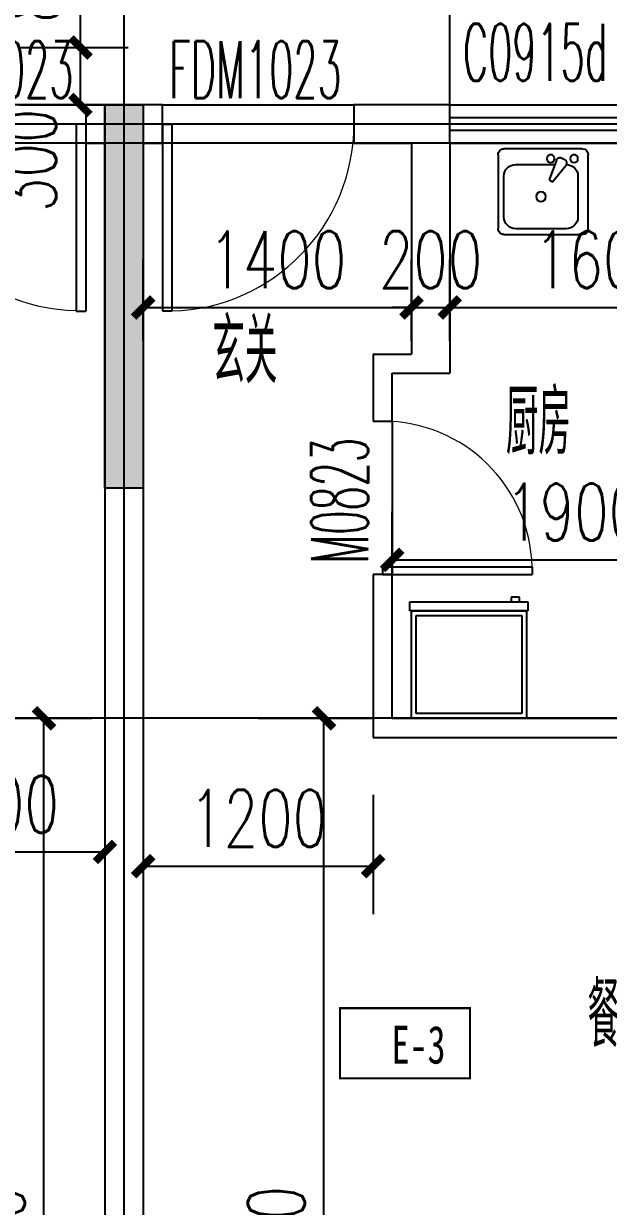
# Model space of a CAD drawing. Extents: x -59851 to 653804, y -249523 to 437614.
# Drawn here: x -24238 to -21186, y 12159 to 18330 of the extents above; entities that cross this region are included whole.
import ezdxf

# ---------------------------------------------------------------- set-up
doc = ezdxf.new("R2010")
doc.units = 0
doc.header["$LTSCALE"] = 1000
doc.header["$MEASUREMENT"] = 0
doc.linetypes.add('CONTINOUS', pattern=[0])
for name, color, linetype in [('A-Lvtry（卫生间）', 5, 'Continuous'), ('A-Lvtry（厨房）', 5, 'CONTINOUS'), ('A-第三道尺寸线', 105, 'Continuous'), ('DIM_SYMB', 3, 'Continuous'), ('DOTE', 16, 'Continuous'), ('PUB_HATCH', 8, 'Continuous'), ('PUB_TEXT', 7, 'Continuous'), ('WALL', 2, 'Continuous'), ('WINDOW', 4, 'Continuous'), ('WINDOW_TEXT', 7, 'Continuous'), ('剪力墙', 6, 'Continuous'), ('户型标示', 7, 'Continuous')]:
    doc.layers.add(name, color=color, linetype=linetype)
doc.styles.add('_TCH_DIM_T3', font='SIMPLEX.shx', dxfattribs={"width": 0.705882, "bigfont": 'GBCBIG.shx'})
doc.styles.add('_TCH_WINDOW', font='SIMPLEX.shx', dxfattribs={"width": 0.7, "height": 3.5, "bigfont": 'GBCBIG.shx'})
doc.styles.get("Standard").update_dxf_attribs({"font": 'gbenor.shx', "width": 0.7, "bigfont": 'gbcbig.shx'})
doc.styles.add('黑体', font='simhei.ttf', dxfattribs={"width": 0.7})
doc.dimstyles.new('_TCH_ARCH&&100', dxfattribs={"dimtxt": 297.5, "dimasz": 100, "dimexe": 250, "dimexo": 300, "dimgap": 100, "dimtad": 1, "dimdec": 0, "dimzin": 0, "dimdsep": 46, "dimtxsty": '_TCH_DIM_T3', "dimblk": 'ARCHTICK', "dimcen": 0.09, "dimclrt": 7, "dimazin": 2, "dimtfac": 1, "dimtdec": 0, "dimtix": 1, "dimtmove": 2, "dimatfit": 3, "dimfxl": 0, "dimtolj": 1, "dimtzin": 0, "dimarcsym": 0})

# ---------------------------------------------------------------- blocks, each defined once
blk = doc.blocks.new('jgjlq030328')
at = {"layer": 'PUB_HATCH'}
blk.add_hatch(color=256, dxfattribs=at).paths.add_polyline_path([(-270135, 17011.9), (-269935, 17011.9), (-269935, 15011.9), (-270135, 15011.9), (-270135, 16811.9)])
at = {"layer": '剪力墙'}
blk.add_lwpolyline([(-270135, 17011.9), (-269935, 17011.9), (-269935, 15011.9), (-270135, 15011.9), (-270135, 16811.9)], close=True, dxfattribs=at)
blk.add_lwpolyline([(-270135, 16811.9), (-270135, 16811.9)], dxfattribs=at)
blk = doc.blocks.new('zhouxianssceng0329')
at = {"layer": 'DOTE'}
for p, q in [((-23713.7, 132089.9), (-23713.7, 156469.4)), ((-22013.7, 143398.2), (-22013.7, 156469.4)), ((-3313.7, 143398.2), (-44988.6, 143398.2)), ((5501.3, 143298.2), (-44988.6, 143298.2)), ((5501.3, 140298.2), (-44988.6, 140298.2))]:
    blk.add_line(p, q, dxfattribs=at)
blk = doc.blocks.new('$DorLib2D$00000001')
for p, q in [((0.45, 0.975), (0.5, 0.975)), ((0.45, 0), (0.45, 0.975)), ((0.5, 0), (0.5, 0.975)), ((0.5, 0), (0.45, 0))]:
    blk.add_line(p, q)
at = {"lineweight": 13}
blk.add_arc((0.475, 0), 0.975, 91.46928, 180, dxfattribs=at)
blk = doc.blocks.new('_ArchTick')
at = {"color": 0, "linetype": 'ByBlock', "const_width": 0.4}
blk.add_lwpolyline([(-0.5, -0.5), (0.5, 0.5)], dxfattribs=at)
blk = doc.blocks.new('*D742')
at = {"layer": 'A-第三道尺寸线', "color": 0, "lineweight": -2, "transparency": 16777216}
for p, q in [((-70533, -37901.8), (-70047.2, -37901.8)), ((-70297.2, -43501.8), (-70297.2, -37901.8)), ((-70533, -43501.8), (-70047.2, -43501.8))]:
    blk.add_line(p, q, dxfattribs=at)
at = {"layer": 'Defpoints', "color": 0, "transparency": 16777216}
for p in [(-70833, -37901.8), (-70297.2, -37901.8), (-70833, -43501.8)]:
    blk.add_point(p, dxfattribs=at)
at = {"layer": 'A-第三道尺寸线', "color": 0, "lineweight": -2, "transparency": 16777216, "xscale": 100, "yscale": 100, "zscale": 100}
for p, rotation in [((-70297.2, -37901.8), 90), ((-70297.2, -43501.8), 270)]:
    blk.add_blockref('_ArchTick', p, dxfattribs=dict(at, rotation=rotation))
at = {"layer": 'A-第三道尺寸线', "color": 7, "transparency": 16777216, "insert": (-70546, -40701.8), "char_height": 297.5, "attachment_point": 5, "rotation": 90, "style": '_TCH_DIM_T3'}
blk.add_mtext('\\A1;5600', dxfattribs=at)
blk = doc.blocks.new('*D752')
at = {"layer": 'A-第三道尺寸线', "color": 0, "lineweight": -2, "transparency": 16777216}
for p, q in [((-71179, -38301.8), (-71179, -38849)), ((-69979, -38301.8), (-69979, -38849)), ((-71179, -38599), (-69979, -38599))]:
    blk.add_line(p, q, dxfattribs=at)
at = {"layer": 'Defpoints', "color": 0, "transparency": 16777216}
for p in [(-71179, -38001.8), (-69979, -38001.8), (-69979, -38599)]:
    blk.add_point(p, dxfattribs=at)
at = {"layer": 'A-第三道尺寸线', "color": 0, "lineweight": -2, "transparency": 16777216, "xscale": 100, "yscale": 100, "zscale": 100, "rotation": 180}
blk.add_blockref('_ArchTick', (-71179, -38599), dxfattribs=at)
at = {"layer": 'A-第三道尺寸线', "color": 0, "lineweight": -2, "transparency": 16777216, "xscale": 100, "yscale": 100, "zscale": 100}
blk.add_blockref('_ArchTick', (-69979, -38599), dxfattribs=at)
at = {"layer": 'A-第三道尺寸线', "color": 7, "transparency": 16777216, "insert": (-70579, -38350.3), "char_height": 297.5, "attachment_point": 5, "style": '_TCH_DIM_T3'}
blk.add_mtext('\\A1;1200', dxfattribs=at)
blk = doc.blocks.new('t4')
at = {"layer": 'A-Lvtry（卫生间）'}
for p, q in [((3876514.8, 2551819.5), (3876514.8, 2552229.1)), ((3876545.3, 2552259.6), (3876931.4, 2552259.6)), ((3876961.9, 2552229.1), (3876961.9, 2551819.5)), ((3876819.6, 2552205.6), (3876606.3, 2552205.6)), ((3876545.3, 2552144.6), (3876545.3, 2551880.5)), ((3876790.3, 2552072.2), (3876875.1, 2552142)), ((3876913.8, 2552122.3), (3876905.6, 2552136.5)), ((3876800.4, 2552054.6), (3876790.3, 2552072.2)), ((3876903.3, 2552093.1), (3876800.4, 2552054.6)), ((3876880.6, 2551880.5), (3876880.6, 2552084.6)), ((3876931.4, 2551789), (3876545.3, 2551789)), ((3876606.3, 2551819.5), (3876819.6, 2551819.5))]:
    blk.add_line(p, q, dxfattribs=at)
for centre, major_axis, start_param, end_param in [((3876545.3, 2552229.1), (-21.6, 21.6), -0.785398, 0.785398), ((3876931.4, 2552229.1), (-21.6, 21.6), 3.926991, 5.497787), ((3876606.3, 2552144.6), (-43.1, 43.1), -0.785398, 0.785398), ((3876819.6, 2552144.6), (43.1, 43.1), 5.497787, 7.068583), ((3876911.1, 2552185.3), (-14.4, 14.4), 4.712389, 10.995574), ((3876888, 2552126.3), (14.4, 14.4), 6.021386, 7.757331), ((3876896.2, 2552112.2), (-14.4, 14.4), 2.714645, 4.45059), ((3876713, 2552012.6), (18, 18), 6.283185283897186, 12.56637059107677), ((3876911.1, 2552063.4), (14.4, 14.4), 6.283185283893945, 12.56637059107353), ((3876606.3, 2551880.5), (-43.1, 43.1), 0.785398, 2.356194), ((3876819.6, 2551880.5), (-43.1, 43.1), 2.356194, 3.926991), ((3876545.3, 2551819.5), (21.6, 21.6), 2.356194, 3.926991), ((3876931.4, 2551819.5), (-21.6, 21.6), 2.356194, 3.926991)]:
    blk.add_ellipse(centre, major_axis=major_axis, ratio=1, start_param=start_param, end_param=end_param, dxfattribs=at)
blk = doc.blocks.new('BX1')
at = {"layer": 'A-Lvtry（卫生间）'}
for p, q in [((-560, 8), (-607.7, 8)), ((-607.7, 8), (-607.7, -608)), ((-560, -608), (-560, 8)), ((0, 0), (-560, 0)), ((0, -600), (0, 0)), ((-560, 0), (-560, -600)), ((-24, -24), (-536, -24)), ((-536, -24), (-536, -576)), ((-24, -576), (-24, -24)), ((-631.1, -564.3), (-631.1, -520)), ((-631.1, -520), (-607.7, -520)), ((-607.7, -520), (-607.7, -564.3)), ((-607.7, -564.3), (-631.1, -564.3)), ((-607.7, -608), (-560, -608)), ((-560, -600), (0, -600)), ((-536, -576), (-24, -576))]:
    blk.add_line(p, q, dxfattribs=at)
blk = doc.blocks.new('*D904')
at = {"layer": 'A-第三道尺寸线', "color": 0, "lineweight": -2, "transparency": 16777216}
for p, q in [((-23013.7, 14705.7), (-22420.5, 14705.7)), ((-22670.5, 9105.7), (-22670.5, 14705.7)), ((-23013.7, 9105.7), (-22420.5, 9105.7))]:
    blk.add_line(p, q, dxfattribs=at)
at = {"layer": 'Defpoints', "color": 0, "transparency": 16777216}
for p in [(-23313.7, 14705.7), (-22670.5, 14705.7), (-23313.7, 9105.7)]:
    blk.add_point(p, dxfattribs=at)
at = {"layer": 'A-第三道尺寸线', "color": 0, "lineweight": -2, "transparency": 16777216, "xscale": 100, "yscale": 100, "zscale": 100}
for p, rotation in [((-22670.5, 14705.7), 90), ((-22670.5, 9105.7), 270)]:
    blk.add_blockref('_ArchTick', p, dxfattribs=dict(at, rotation=rotation))
at = {"layer": 'A-第三道尺寸线', "color": 7, "transparency": 16777216, "insert": (-22919.3, 11905.7), "char_height": 297.5, "attachment_point": 5, "rotation": 90, "style": '_TCH_DIM_T3'}
blk.add_mtext('\\A1;5600', dxfattribs=at)
blk = doc.blocks.new('*D905')
at = {"layer": 'A-第三道尺寸线', "color": 0, "lineweight": -2, "transparency": 16777216}
for p, q in [((-23613.7, 16674.7), (-23613.7, 17099)), ((-22213.7, 16674.7), (-22213.7, 17099)), ((-23613.7, 16849), (-22213.7, 16849))]:
    blk.add_line(p, q, dxfattribs=at)
at = {"layer": 'Defpoints', "color": 0, "transparency": 16777216}
for p in [(-22213.7, 16849), (-23613.7, 16374.7), (-22213.7, 16374.7)]:
    blk.add_point(p, dxfattribs=at)
at = {"layer": 'A-第三道尺寸线', "color": 0, "lineweight": -2, "transparency": 16777216, "xscale": 100, "yscale": 100, "zscale": 100, "rotation": 180}
blk.add_blockref('_ArchTick', (-23613.7, 16849), dxfattribs=at)
at = {"layer": 'A-第三道尺寸线', "color": 0, "lineweight": -2, "transparency": 16777216, "xscale": 100, "yscale": 100, "zscale": 100}
blk.add_blockref('_ArchTick', (-22213.7, 16849), dxfattribs=at)
at = {"layer": 'A-第三道尺寸线', "color": 7, "transparency": 16777216, "insert": (-22913.7, 17097.8), "char_height": 297.5, "attachment_point": 5, "style": '_TCH_DIM_T3'}
blk.add_mtext('\\A1;1400', dxfattribs=at)
blk = doc.blocks.new('*D906')
at = {"layer": 'A-第三道尺寸线', "color": 0, "lineweight": -2, "transparency": 16777216}
for p, q in [((-22213.7, 16674.7), (-22213.7, 17099)), ((-22013.7, 16674.7), (-22013.7, 17099)), ((-22213.7, 16849), (-22313.7, 16849)), ((-22213.7, 16849), (-22013.7, 16849)), ((-22013.7, 16849), (-21913.7, 16849))]:
    blk.add_line(p, q, dxfattribs=at)
at = {"layer": 'Defpoints', "color": 0, "transparency": 16777216}
for p in [(-22013.7, 16849), (-22213.7, 16374.7), (-22013.7, 16374.7)]:
    blk.add_point(p, dxfattribs=at)
at = {"layer": 'A-第三道尺寸线', "color": 0, "lineweight": -2, "transparency": 16777216, "xscale": 100, "yscale": 100, "zscale": 100}
blk.add_blockref('_ArchTick', (-22213.7, 16849), dxfattribs=at)
at = {"layer": 'A-第三道尺寸线', "color": 0, "lineweight": -2, "transparency": 16777216, "xscale": 100, "yscale": 100, "zscale": 100, "rotation": 180}
blk.add_blockref('_ArchTick', (-22013.7, 16849), dxfattribs=at)
at = {"layer": 'A-第三道尺寸线', "color": 7, "transparency": 16777216, "insert": (-22113.7, 17097.8), "char_height": 297.5, "attachment_point": 5, "style": '_TCH_DIM_T3'}
blk.add_mtext('\\A1;200', dxfattribs=at)
blk = doc.blocks.new('*D907')
at = {"layer": 'A-第三道尺寸线', "color": 0, "lineweight": -2, "transparency": 16777216}
for p, q in [((-22013.7, 16674.7), (-22013.7, 17099)), ((-20413.7, 16674.7), (-20413.7, 17099)), ((-22013.7, 16849), (-20413.7, 16849))]:
    blk.add_line(p, q, dxfattribs=at)
at = {"layer": 'Defpoints', "color": 0, "transparency": 16777216}
for p in [(-20413.7, 16849), (-22013.7, 16374.7), (-20413.7, 16374.7)]:
    blk.add_point(p, dxfattribs=at)
at = {"layer": 'A-第三道尺寸线', "color": 0, "lineweight": -2, "transparency": 16777216, "xscale": 100, "yscale": 100, "zscale": 100, "rotation": 180}
blk.add_blockref('_ArchTick', (-22013.7, 16849), dxfattribs=at)
at = {"layer": 'A-第三道尺寸线', "color": 0, "lineweight": -2, "transparency": 16777216, "xscale": 100, "yscale": 100, "zscale": 100}
blk.add_blockref('_ArchTick', (-20413.7, 16849), dxfattribs=at)
at = {"layer": 'A-第三道尺寸线', "color": 7, "transparency": 16777216, "insert": (-21213.7, 17097.8), "char_height": 297.5, "attachment_point": 5, "style": '_TCH_DIM_T3'}
blk.add_mtext('\\A1;1600', dxfattribs=at)
blk = doc.blocks.new('*D908')
at = {"layer": 'A-第三道尺寸线', "color": 0, "lineweight": -2, "transparency": 16777216}
for p, q in [((-23613.7, 14305.7), (-23613.7, 13684)), ((-22413.7, 14305.7), (-22413.7, 13684)), ((-23613.7, 13934), (-22413.7, 13934))]:
    blk.add_line(p, q, dxfattribs=at)
at = {"layer": 'Defpoints', "color": 0, "transparency": 16777216}
for p in [(-23613.7, 14605.7), (-22413.7, 14605.7), (-22413.7, 13934)]:
    blk.add_point(p, dxfattribs=at)
at = {"layer": 'A-第三道尺寸线', "color": 0, "lineweight": -2, "transparency": 16777216, "xscale": 100, "yscale": 100, "zscale": 100, "rotation": 180}
blk.add_blockref('_ArchTick', (-23613.7, 13934), dxfattribs=at)
at = {"layer": 'A-第三道尺寸线', "color": 0, "lineweight": -2, "transparency": 16777216, "xscale": 100, "yscale": 100, "zscale": 100}
blk.add_blockref('_ArchTick', (-22413.7, 13934), dxfattribs=at)
at = {"layer": 'A-第三道尺寸线', "color": 7, "transparency": 16777216, "insert": (-23013.7, 14182.8), "char_height": 297.5, "attachment_point": 5, "style": '_TCH_DIM_T3'}
blk.add_mtext('\\A1;1200', dxfattribs=at)
blk = doc.blocks.new('*D912')
at = {"layer": 'A-第三道尺寸线', "color": 0, "lineweight": -2, "transparency": 16777216}
for p, q in [((-22313.7, 15188.2), (-22313.7, 15782.5)), ((-20413.7, 15188.2), (-20413.7, 15782.5)), ((-22313.7, 15532.5), (-20413.7, 15532.5))]:
    blk.add_line(p, q, dxfattribs=at)
at = {"layer": 'Defpoints', "color": 0, "transparency": 16777216}
for p in [(-20413.7, 15532.5), (-22313.7, 14888.2), (-20413.7, 14888.2)]:
    blk.add_point(p, dxfattribs=at)
at = {"layer": 'A-第三道尺寸线', "color": 0, "lineweight": -2, "transparency": 16777216, "xscale": 100, "yscale": 100, "zscale": 100, "rotation": 180}
blk.add_blockref('_ArchTick', (-22313.7, 15532.5), dxfattribs=at)
at = {"layer": 'A-第三道尺寸线', "color": 0, "lineweight": -2, "transparency": 16777216, "xscale": 100, "yscale": 100, "zscale": 100}
blk.add_blockref('_ArchTick', (-20413.7, 15532.5), dxfattribs=at)
at = {"layer": 'A-第三道尺寸线', "color": 7, "transparency": 16777216, "insert": (-21363.7, 15781.2), "char_height": 297.5, "attachment_point": 5, "style": '_TCH_DIM_T3'}
blk.add_mtext('\\A1;1900', dxfattribs=at)
blk = doc.blocks.new('*D2001')
at = {"layer": 'A-第三道尺寸线', "color": 0, "lineweight": -2, "transparency": 16777216}
for p, q in [((-24263.5, 18205.7), (-23691.6, 18205.7)), ((-23941.6, 17905.7), (-23941.6, 18205.7)), ((-24263.5, 17905.7), (-23691.6, 17905.7))]:
    blk.add_line(p, q, dxfattribs=at)
at = {"layer": 'Defpoints', "color": 0, "transparency": 16777216}
for p in [(-24563.5, 18205.7), (-23941.6, 18205.7), (-24563.5, 17905.7)]:
    blk.add_point(p, dxfattribs=at)
at = {"layer": 'A-第三道尺寸线', "color": 0, "lineweight": -2, "transparency": 16777216, "xscale": 100, "yscale": 100, "zscale": 100}
for p, rotation in [((-23941.6, 18205.7), 90), ((-23941.6, 17905.7), 270)]:
    blk.add_blockref('_ArchTick', p, dxfattribs=dict(at, rotation=rotation))
at = {"layer": 'A-第三道尺寸线', "color": 7, "transparency": 16777216, "insert": (-24216.6, 17616.7), "char_height": 297.5, "attachment_point": 5, "rotation": 90, "style": '_TCH_DIM_T3'}
blk.add_mtext('\\A1;300', dxfattribs=at)
blk = doc.blocks.new('*D2002')
at = {"layer": 'A-第三道尺寸线', "color": 0, "lineweight": -2, "transparency": 16777216}
for p, q in [((-24263.5, 19005.7), (-23691.6, 19005.7)), ((-23941.6, 18205.7), (-23941.6, 19005.7)), ((-24263.5, 18205.7), (-23691.6, 18205.7))]:
    blk.add_line(p, q, dxfattribs=at)
at = {"layer": 'Defpoints', "color": 0, "transparency": 16777216}
for p in [(-24563.5, 19005.7), (-23941.6, 19005.7), (-24563.5, 18205.7)]:
    blk.add_point(p, dxfattribs=at)
at = {"layer": 'A-第三道尺寸线', "color": 0, "lineweight": -2, "transparency": 16777216, "xscale": 100, "yscale": 100, "zscale": 100}
for p, rotation in [((-23941.6, 19005.7), 90), ((-23941.6, 18205.7), 270)]:
    blk.add_blockref('_ArchTick', p, dxfattribs=dict(at, rotation=rotation))
at = {"layer": 'A-第三道尺寸线', "color": 7, "transparency": 16777216, "insert": (-24190.4, 18605.7), "char_height": 297.5, "attachment_point": 5, "rotation": 90, "style": '_TCH_DIM_T3'}
blk.add_mtext('\\A1;800', dxfattribs=at)
blk = doc.blocks.new('$TCHSYS$WIN2D')
for p, q in [((-0.5, 0.5), (0.5, 0.5)), ((-0.5, 0.5), (-0.5, -0.5)), ((0.5, 0.5), (0.5, -0.5)), ((0.5, 0.1667), (-0.5, 0.1667)), ((0.5, -0.1667), (-0.5, -0.1667)), ((-0.5, -0.5), (0.5, -0.5))]:
    blk.add_line(p, q)
blk = doc.blocks.new('750CHUFANGNCHUANG')
at = {"layer": 'WALL'}
for p, q in [((-69779, -34701.8), (-70079, -34701.8)), ((-70079, -34701.8), (-70079, -34901.8)), ((-69779, -34701.8), (-69779, -43601.8)), ((-70079, -34901.8), (-69979, -34901.8)), ((-69979, -34901.8), (-69979, -43501.8))]:
    blk.add_line(p, q, dxfattribs=at)
at = {"layer": 'WINDOW'}
blk.add_line((-70079, -34701.8), (-71079, -34701.8), dxfattribs=at)
ref = blk.add_blockref('$DorLib2D$00000001', (-70579, -34801.8), dxfattribs=dict(at, xscale=-1000, yscale=1000, zscale=-1000, rotation=180))
ref.add_attrib('A', 'FDM1023', (-71044.5, -34665.4), dxfattribs={"layer": 'WINDOW_TEXT', "height": 297.5, "style": '_TCH_WINDOW', "width": 0.494118})
at = {"layer": 'A-第三道尺寸线'}
for p1, p2, distance, picture, middle in [((-70833, -43501.8), (-70833, -37901.8), -535.7, '*D742', (-70546, -40701.8)), ((-71179, -38001.8), (-69979, -38001.8), -597.2, '*D752', (-70579, -38350.3))]:
    dim = blk.add_aligned_dim(p1=p1, p2=p2, distance=distance, dimstyle='_TCH_ARCH&&100', dxfattribs=at)
    dim.commit()
    dim.dimension.update_dxf_attribs({"geometry": picture, "text_midpoint": middle})

msp = doc.modelspace()

# ---------------------------------------------------------------- block references
msp.add_blockref('zhouxianssceng0329', (0, -125592.5))
at = {"layer": '剪力墙'}
msp.add_blockref('jgjlq030328', (246321.3, 893.8, 0), dxfattribs=at)

# ---------------------------------------------------------------- next in the draw order: block references
msp.add_blockref('750CHUFANGNCHUANG', (46165.2, 52607.5))

# ---------------------------------------------------------------- next in the draw order: linework, layer by layer
at = {"layer": 'DIM_SYMB'}
msp.add_lwpolyline([(-22228.2, 18190.2, 0, 0, 0), (-22228.2, 18685.2, 80, 0, 0), (-22228.2, 18985.2, 0, 0, 0)], format="xyseb", dxfattribs=at)
at = {"layer": 'WALL'}
for p, q in [((-23813.7, 17905.7), (-23813.7, 9005.7)), ((-23513.7, 17905.7), (-23813.7, 17905.7)), ((-23513.7, 17705.7), (-23513.7, 17905.7)), ((-22113.7, 17905.7), (-22513.7, 17905.7)), ((-22513.7, 17905.7), (-22513.7, 17705.7)), ((-22013.7, 17905.7), (-22113.7, 17905.7)), ((-22013.7, 17705.7), (-22013.7, 17905.7)), ((-23613.7, 17705.7), (-23613.7, 9105.7)), ((-23613.7, 17705.7), (-23513.7, 17705.7)), ((-22513.7, 17705.7), (-22213.7, 17705.7)), ((-22213.7, 17705.7), (-22213.7, 16605.7)), ((-22013.7, 17705.7), (-22013.7, 16505.7)), ((-22413.7, 16605.7), (-22213.7, 16605.7)), ((-22413.7, 16605.7), (-22413.7, 16255.7)), ((-22313.7, 16505.7), (-22013.7, 16505.7)), ((-22313.7, 16255.7), (-22313.7, 16505.7)), ((-22413.7, 16255.7), (-22313.7, 16255.7)), ((-22313.7, 15455.7), (-22413.7, 15455.7)), ((-22413.7, 15455.7), (-22413.7, 14605.7)), ((-22313.7, 14705.7), (-22313.7, 15455.7)), ((-22313.7, 14705.7), (-20413.7, 14705.7)), ((-22413.7, 14605.7), (-20313.7, 14605.7))]:
    msp.add_line(p, q, dxfattribs=at)
at = {"layer": 'WINDOW'}
for p, q in [((-23513.7, 17905.7), (-22513.7, 17905.7)), ((-22313.7, 16255.7), (-22313.7, 15455.7))]:
    msp.add_line(p, q, dxfattribs=at)
at = {"layer": '户型标示', "color": 2, "const_width": 11.2}
msp.add_lwpolyline([(-21908.4, 13192.8), (-22586.1, 13192.8), (-22586.1, 12826.4), (-21908.4, 12826.4)], close=True, dxfattribs=at)

# ---------------------------------------------------------------- next in the draw order: block references
at = {"layer": 'A-Lvtry（厨房）', "extrusion": (0, 0, -1), "zscale": -1, "rotation": 90}
msp.add_blockref('t4', (2573550, -3859285.1), dxfattribs=at)
at = {"layer": 'A-Lvtry（厨房）', "extrusion": (-1.08889e-08, -3.92285e-11, -1), "zscale": -1.000000000000012, "rotation": 270}
msp.add_blockref('BX1', (22213.8, 14705.7, 0), dxfattribs=at)
at = {"layer": 'WINDOW'}
ref = msp.add_blockref('$TCHSYS$WIN2D', (-21563.7, 17805.7), dxfattribs=dict(at, xscale=900, yscale=-200, zscale=900))
ref.add_attrib('A', 'C0915d', (-21945.2, 18032), dxfattribs={"layer": 'WINDOW_TEXT', "height": 297.5, "style": '_TCH_WINDOW', "width": 0.494118})
ref = msp.add_blockref('$DorLib2D$00000001', (-23013.7, 17805.7), dxfattribs=dict(at, xscale=-1000, yscale=-1000, zscale=-1000))
ref.add_attrib('A', 'FDM1023', (-23479.2, 17942.1), dxfattribs={"layer": 'WINDOW_TEXT', "height": 297.5, "style": '_TCH_WINDOW', "width": 0.494118})
ref = msp.add_blockref('$DorLib2D$00000001', (-22363.7, 15855.7), dxfattribs=dict(at, xscale=800, yscale=800, zscale=800, rotation=270))
ref.add_attrib('A', 'M0823', (-22440, 15512.7), dxfattribs={"layer": 'WINDOW_TEXT', "height": 297.5, "rotation": 90, "style": '_TCH_WINDOW', "width": 0.494118})

# ---------------------------------------------------------------- next in the draw order: texts
at = {"layer": 'PUB_TEXT', "width": 0.7}
for s, p in [('玄关', (-23253.8, 16452.4)), ('厨房', (-21720.6, 16081.7)), ('餐厅', (-21294.8, 12988.3))]:
    msp.add_text(s, height=337.59, dxfattribs=at).set_placement(p)
at = {"layer": '户型标示', "color": 2, "style": '黑体', "width": 0.7}
msp.add_text('E-3', height=197.15, dxfattribs=at).set_placement((-22317.4, 12903.8))

# ---------------------------------------------------------------- next in the draw order: dimensions: what is measured, and where the dimension line sits
at = {"layer": 'A-第三道尺寸线'}
for p1, p2, distance, picture, middle in [((-24563.5, 18205.7), (-24563.5, 19005.7), -621.9, '*D2002', (-24190.4, 18605.7)), ((-23613.7, 16374.7), (-22213.7, 16374.7), 474.3, '*D905', (-22913.7, 17097.8)), ((-22213.7, 16374.7), (-22013.7, 16374.7), 474.3, '*D906', (-22113.7, 17097.8)), ((-22013.7, 16374.7), (-20413.7, 16374.7), 474.3, '*D907', (-21213.7, 17097.8)), ((-22313.7, 14888.2), (-20413.7, 14888.2), 644.3, '*D912', (-21363.7, 15781.2)), ((-23313.7, 9105.7), (-23313.7, 14705.7), -643.2, '*D904', (-22919.3, 11905.7)), ((-23613.7, 14605.7), (-22413.7, 14605.7), -671.7, '*D908', (-23013.7, 14182.8))]:
    dim = msp.add_aligned_dim(p1=p1, p2=p2, distance=distance, dimstyle='_TCH_ARCH&&100', dxfattribs=at)
    dim.commit()
    dim.dimension.update_dxf_attribs({"geometry": picture, "text_midpoint": middle})
dim = msp.add_linear_dim(base=(-23941.6, 18205.7), p1=(-24563.5, 17905.7), p2=(-24563.5, 18205.7), angle=90, dimstyle='_TCH_ARCH&&100', dxfattribs=at)
dim.commit()
dim.dimension.update_dxf_attribs({"geometry": '*D2001', "text_midpoint": (-24216.6, 17616.7), "dimtype": 161})

doc.saveas('drawing.dxf')
